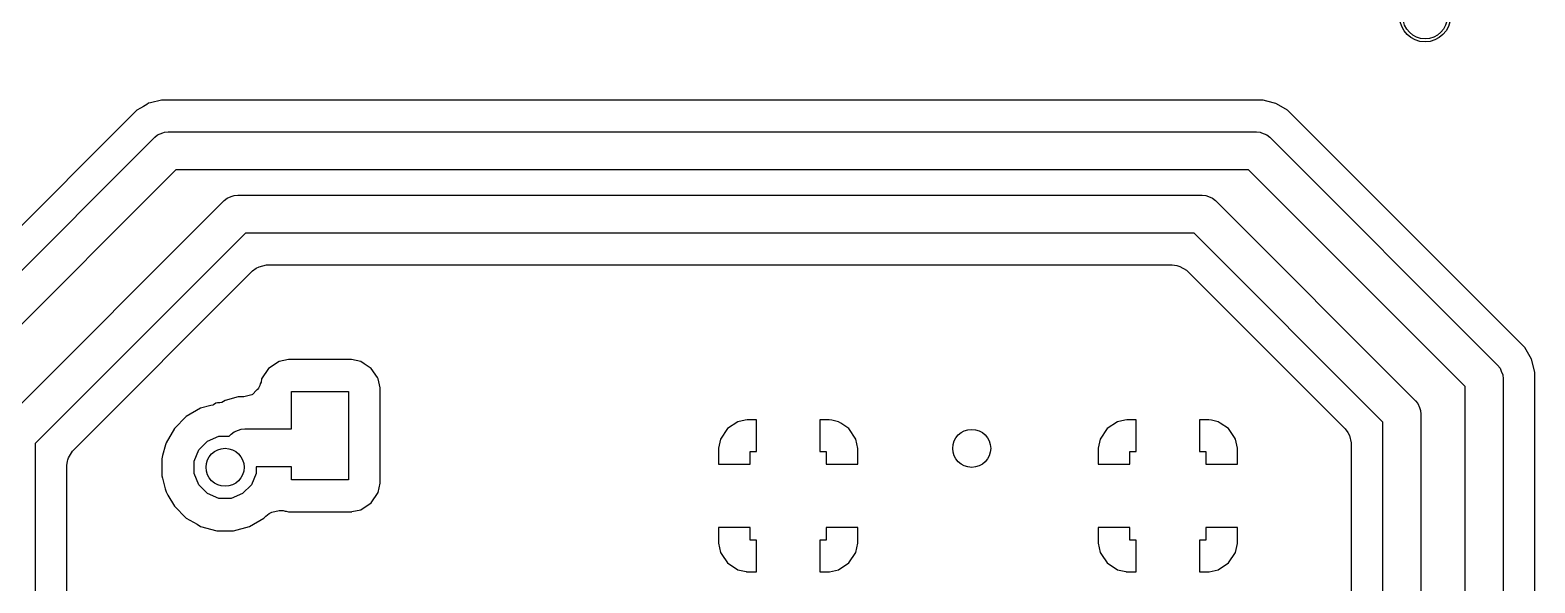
# Model space of a CAD drawing. Header units: inches. Extents: x 0.01 to 5.35, y 0.01 to 3.37.
# Drawn here: x 1.0786 to 1.5467, y 2.1698 to 2.3417 of the extents above; entities that cross this region are included whole.
import ezdxf

# ---------------------------------------------------------------- set-up
doc = ezdxf.new("R2010")
doc.units = ezdxf.units.IN
doc.header["$MEASUREMENT"] = 0
doc.layers.add('BLACK', color=250, linetype='CONTINUOUS')

msp = doc.modelspace()

# ---------------------------------------------------------------- linework, layer by layer
at = {"layer": 'BLACK', "linetype": 'CONTINUOUS'}
for p, q in [((1.11289, 2.31741), (1.11181, 2.31679)), ((1.11384, 2.31796), (1.11289, 2.31741)), ((1.11289, 2.31741), (1.11289, 2.31741)), ((1.11485, 2.31855), (1.11384, 2.31796)), ((1.11384, 2.31796), (1.11384, 2.31796)), ((1.11538, 2.31895), (1.11485, 2.31855)), ((1.11603, 2.31903), (1.11538, 2.31895)), ((1.11942, 2.31994), (1.11603, 2.31903)), ((1.12357, 2.31994), (1.11942, 2.31994)), ((1.11942, 2.31994), (1.11942, 2.31994)), ((1.46215, 2.31994), (1.12357, 2.31994)), ((1.46334, 2.31962), (1.46215, 2.31994)), ((1.46215, 2.31994), (1.46215, 2.31994)), ((1.46616, 2.31887), (1.46334, 2.31962)), ((1.46334, 2.31962), (1.46334, 2.31962)), ((1.46701, 2.31838), (1.46616, 2.31887)), ((1.46976, 2.31679), (1.46701, 2.31838)), ((1.46701, 2.31838), (1.46701, 2.31838)), ((1.46701, 2.31838), (1.46701, 2.31838)), ((1.46701, 2.31838), (1.46701, 2.31838)), ((1.11181, 2.31679), (1.03408, 2.23905)), ((1.11181, 2.31679), (1.11181, 2.31679)), ((1.11181, 2.31679), (1.11181, 2.31679)), ((1.11181, 2.31679), (1.11181, 2.31679)), ((1.54063, 2.24592), (1.46976, 2.31679)), ((1.04252, 2.23355), (1.11732, 2.30835)), ((1.11732, 2.30835), (1.11822, 2.30908)), ((1.11822, 2.30908), (1.11989, 2.30978)), ((1.11989, 2.30978), (1.12034, 2.30997)), ((1.12034, 2.30997), (1.1215, 2.31008)), ((1.1215, 2.31008), (1.46008, 2.31008)), ((1.46008, 2.31008), (1.46123, 2.30997)), ((1.46123, 2.30997), (1.46169, 2.30978)), ((1.46169, 2.30978), (1.46336, 2.30908)), ((1.46336, 2.30908), (1.46425, 2.30835)), ((1.46425, 2.30835), (1.53512, 2.23748)), ((1.12394, 2.29827), (1.0526, 2.22692)), ((1.45763, 2.29827), (1.12394, 2.29827)), ((1.52504, 2.23086), (1.45763, 2.29827)), ((1.13897, 2.28866), (1.13987, 2.2894)), ((1.13987, 2.2894), (1.14112, 2.28992)), ((1.14112, 2.28992), (1.142, 2.29028)), ((1.142, 2.29028), (1.14315, 2.29039)), ((1.14315, 2.29039), (1.44315, 2.29039)), ((1.44315, 2.29039), (1.4443, 2.29028)), ((1.4443, 2.29028), (1.44518, 2.28992)), ((1.44518, 2.28992), (1.44643, 2.2894)), ((1.44643, 2.2894), (1.44732, 2.28866)), ((1.07008, 2.21977), (1.13897, 2.28866)), ((1.44732, 2.28866), (1.50953, 2.22646)), ((1.1456, 2.27858), (1.08016, 2.21314)), ((1.4407, 2.27858), (1.1456, 2.27858)), ((1.49945, 2.21984), (1.4407, 2.27858)), ((1.09174, 2.21078), (1.14775, 2.26679)), ((1.14775, 2.26679), (1.14887, 2.26763)), ((1.14887, 2.26763), (1.14978, 2.26812)), ((1.14978, 2.26812), (1.15212, 2.26872)), ((1.15212, 2.26872), (1.43389, 2.26872)), ((1.43389, 2.26872), (1.43527, 2.26852)), ((1.43527, 2.26852), (1.43626, 2.26823)), ((1.43626, 2.26823), (1.43834, 2.267)), ((1.43834, 2.267), (1.48766, 2.21768)), ((1.54356, 2.24299), (1.54063, 2.24592)), ((1.54564, 2.23939), (1.54356, 2.24299)), ((1.15603, 2.23866), (1.15277, 2.23648)), ((1.15891, 2.23923), (1.15603, 2.23866)), ((1.15603, 2.23866), (1.15603, 2.23866)), ((1.15603, 2.23866), (1.15603, 2.23866)), ((1.17857, 2.23923), (1.15891, 2.23923)), ((1.15891, 2.23923), (1.15891, 2.23923)), ((1.15891, 2.23923), (1.15891, 2.23923)), ((1.18145, 2.23866), (1.17857, 2.23923)), ((1.17857, 2.23923), (1.17857, 2.23923)), ((1.17857, 2.23923), (1.17857, 2.23923)), ((1.18253, 2.23794), (1.18145, 2.23866)), ((1.18145, 2.23866), (1.18145, 2.23866)), ((1.18145, 2.23866), (1.18145, 2.23866)), ((1.18145, 2.23866), (1.18145, 2.23866)), ((1.18145, 2.23866), (1.18145, 2.23866)), ((1.18471, 2.23648), (1.18253, 2.23794)), ((1.54671, 2.23538), (1.54564, 2.23939)), ((1.15059, 2.23322), (1.1504, 2.23224)), ((1.15277, 2.23648), (1.15059, 2.23322)), ((1.15059, 2.23322), (1.15059, 2.23322)), ((1.18659, 2.23366), (1.18471, 2.23648)), ((1.18471, 2.23648), (1.18471, 2.23648)), ((1.1867, 2.2335), (1.18659, 2.23366)), ((1.18689, 2.23322), (1.1867, 2.2335)), ((1.18744, 2.23043), (1.18689, 2.23322)), ((1.18689, 2.23322), (1.18689, 2.23322)), ((1.18689, 2.23322), (1.18689, 2.23322)), ((1.18689, 2.23322), (1.18689, 2.23322)), ((1.53512, 2.23748), (1.53586, 2.23659)), ((1.53586, 2.23659), (1.53623, 2.23568)), ((1.53623, 2.23568), (1.53674, 2.23446)), ((1.53674, 2.23446), (1.53685, 2.23331)), ((1.53685, 2.23331), (1.53685, 2.02512)), ((1.54671, 2.21164), (1.54671, 2.23538)), ((1.54671, 2.23538), (1.54671, 2.23538)), ((1.14904, 2.22976), (1.14774, 2.22841)), ((1.14912, 2.22981), (1.14904, 2.22976)), ((1.14916, 2.22988), (1.14912, 2.22981)), ((1.14965, 2.23039), (1.14916, 2.22988)), ((1.14994, 2.23093), (1.14965, 2.23039)), ((1.15005, 2.23116), (1.14994, 2.23093)), ((1.15013, 2.23173), (1.15005, 2.23116)), ((1.1504, 2.23224), (1.15013, 2.23173)), ((1.15988, 2.21776), (1.15988, 2.22937)), ((1.15988, 2.22937), (1.1776, 2.22937)), ((1.1776, 2.22937), (1.1776, 2.20181)), ((1.18746, 2.23035), (1.18744, 2.23043)), ((1.18746, 2.23034), (1.18746, 2.23035)), ((1.18746, 2.21164), (1.18746, 2.23034)), ((1.18746, 2.23034), (1.18746, 2.23034)), ((1.52504, 2.02268), (1.52504, 2.23086)), ((1.13161, 2.22411), (1.12711, 2.22152)), ((1.13478, 2.22496), (1.13161, 2.22411)), ((1.13161, 2.22411), (1.13161, 2.22411)), ((1.13539, 2.22512), (1.13478, 2.22496)), ((1.13478, 2.22496), (1.13478, 2.22496)), ((1.13566, 2.2252), (1.13539, 2.22512)), ((1.13632, 2.22566), (1.13566, 2.2252)), ((1.13681, 2.22578), (1.13632, 2.22566)), ((1.13762, 2.22578), (1.13681, 2.22578)), ((1.13819, 2.22595), (1.13762, 2.22578)), ((1.13924, 2.22655), (1.13819, 2.22595)), ((1.14325, 2.22763), (1.13924, 2.22655)), ((1.14507, 2.22763), (1.14325, 2.22763)), ((1.14749, 2.22827), (1.14507, 2.22763)), ((1.14774, 2.22841), (1.14749, 2.22827)), ((1.50953, 2.22646), (1.51026, 2.22556)), ((1.51026, 2.22556), (1.51079, 2.22431)), ((1.51079, 2.22431), (1.51115, 2.22343)), ((1.12711, 2.22152), (1.12345, 2.21785)), ((1.12711, 2.22152), (1.12711, 2.22152)), ((1.12711, 2.22152), (1.12711, 2.22152)), ((1.29876, 2.21994), (1.2955, 2.21777)), ((1.30106, 2.2204), (1.29876, 2.21994)), ((1.29876, 2.21994), (1.29876, 2.21994)), ((1.30163, 2.22051), (1.30106, 2.2204)), ((1.30457, 2.22051), (1.30163, 2.22051)), ((1.30163, 2.22051), (1.30163, 2.22051)), ((1.30457, 2.21067), (1.30457, 2.22051)), ((1.32719, 2.22051), (1.32425, 2.22051)), ((1.32425, 2.22051), (1.32425, 2.21067)), ((1.32796, 2.22036), (1.32719, 2.22051)), ((1.32719, 2.22051), (1.32719, 2.22051)), ((1.33006, 2.21994), (1.32796, 2.22036)), ((1.33073, 2.21949), (1.33006, 2.21994)), ((1.33006, 2.21994), (1.33006, 2.21994)), ((1.33332, 2.21777), (1.33073, 2.21949)), ((1.41687, 2.21994), (1.41361, 2.21777)), ((1.41917, 2.2204), (1.41687, 2.21994)), ((1.41687, 2.21994), (1.41687, 2.21994)), ((1.41974, 2.22051), (1.41917, 2.2204)), ((1.42268, 2.22051), (1.41974, 2.22051)), ((1.41974, 2.22051), (1.41974, 2.22051)), ((1.42268, 2.21067), (1.42268, 2.22051)), ((1.4453, 2.22051), (1.44236, 2.22051)), ((1.44236, 2.22051), (1.44236, 2.21067)), ((1.44607, 2.22036), (1.4453, 2.22051)), ((1.4453, 2.22051), (1.4453, 2.22051)), ((1.44817, 2.21994), (1.44607, 2.22036)), ((1.44884, 2.21949), (1.44817, 2.21994)), ((1.44817, 2.21994), (1.44817, 2.21994)), ((1.45143, 2.21777), (1.44884, 2.21949)), ((1.49945, 2.00693), (1.49945, 2.21984)), ((1.51115, 2.22343), (1.51126, 2.22228)), ((1.51126, 2.22228), (1.51126, 2.00938)), ((1.12344, 2.21785), (1.12085, 2.21335)), ((1.12345, 2.21785), (1.12344, 2.21785)), ((1.12344, 2.21785), (1.12344, 2.21785)), ((1.13374, 2.21393), (1.13729, 2.2154)), ((1.13729, 2.2154), (1.14051, 2.2154)), ((1.14051, 2.2154), (1.14115, 2.21603)), ((1.14115, 2.21603), (1.14204, 2.21677)), ((1.14204, 2.21677), (1.14344, 2.21735)), ((1.14344, 2.21735), (1.14417, 2.21765)), ((1.14417, 2.21765), (1.14532, 2.21776)), ((1.14532, 2.21776), (1.15988, 2.21776)), ((1.29333, 2.21451), (1.29276, 2.21168)), ((1.2955, 2.21777), (1.29333, 2.21451)), ((1.29333, 2.21451), (1.29333, 2.21451)), ((1.33549, 2.21451), (1.33332, 2.21777)), ((1.33606, 2.21164), (1.33549, 2.21451)), ((1.33549, 2.21451), (1.33549, 2.21451)), ((1.41144, 2.21451), (1.41087, 2.21168)), ((1.41361, 2.21777), (1.41144, 2.21451)), ((1.41144, 2.21451), (1.41144, 2.21451)), ((1.45329, 2.21497), (1.45143, 2.21777)), ((1.4536, 2.21451), (1.45329, 2.21497)), ((1.45416, 2.21173), (1.4536, 2.21451)), ((1.4536, 2.21451), (1.4536, 2.21451)), ((1.48766, 2.21768), (1.48849, 2.21657)), ((1.48849, 2.21657), (1.48899, 2.21566)), ((1.48899, 2.21566), (1.48959, 2.21332)), ((1.08016, 2.21314), (1.08016, 2.06155)), ((1.09051, 2.2087), (1.09174, 2.21078)), ((1.12068, 2.2127), (1.11979, 2.20939)), ((1.12085, 2.21335), (1.12068, 2.2127)), ((1.12085, 2.21335), (1.12085, 2.21335)), ((1.12085, 2.21335), (1.12085, 2.21335)), ((1.12085, 2.21335), (1.12085, 2.21335)), ((1.12956, 2.20767), (1.13103, 2.21122)), ((1.13103, 2.21122), (1.13374, 2.21393)), ((1.18746, 2.20084), (1.18746, 2.21164)), ((1.29276, 2.21168), (1.29276, 2.21164)), ((1.29276, 2.21164), (1.29276, 2.20673)), ((1.3026, 2.20673), (1.3026, 2.21067)), ((1.3026, 2.21067), (1.30457, 2.21067)), ((1.32425, 2.21067), (1.32622, 2.21067)), ((1.32622, 2.21067), (1.32622, 2.20673)), ((1.33606, 2.20673), (1.33606, 2.21164)), ((1.33606, 2.21164), (1.33606, 2.21164)), ((1.41087, 2.21168), (1.41087, 2.21164)), ((1.41087, 2.21164), (1.41087, 2.20673)), ((1.42071, 2.20673), (1.42071, 2.21067)), ((1.42071, 2.21067), (1.42268, 2.21067)), ((1.44236, 2.21067), (1.44433, 2.21067)), ((1.44433, 2.21067), (1.44433, 2.20673)), ((1.45417, 2.21165), (1.45416, 2.21173)), ((1.45417, 2.20673), (1.45417, 2.21165)), ((1.48959, 2.21332), (1.48959, 2.08417)), ((1.54671, 2.18214), (1.54671, 2.21164)), ((1.09002, 2.20634), (1.09022, 2.20771)), ((1.09002, 2.18214), (1.09002, 2.20634)), ((1.09022, 2.20771), (1.09033, 2.2081)), ((1.09033, 2.2081), (1.0904, 2.20834)), ((1.0904, 2.20834), (1.09051, 2.2087)), ((1.11979, 2.20939), (1.11951, 2.20834)), ((1.11951, 2.20834), (1.11951, 2.20834)), ((1.11951, 2.20834), (1.11951, 2.20315)), ((1.11951, 2.20834), (1.11951, 2.20834)), ((1.11979, 2.20939), (1.11979, 2.20939)), ((1.12956, 2.20383), (1.12956, 2.20767)), ((1.15988, 2.20595), (1.14887, 2.20595)), ((1.14887, 2.20595), (1.14887, 2.20383)), ((1.15988, 2.20181), (1.15988, 2.20595)), ((1.29276, 2.20673), (1.3026, 2.20673)), ((1.32622, 2.20673), (1.33606, 2.20673)), ((1.41087, 2.20673), (1.42071, 2.20673)), ((1.44433, 2.20673), (1.45417, 2.20673)), ((1.11951, 2.20315), (1.11973, 2.20233)), ((1.11973, 2.20233), (1.11973, 2.20233)), ((1.11973, 2.20233), (1.12061, 2.19906)), ((1.13103, 2.20028), (1.12956, 2.20383)), ((1.14887, 2.20383), (1.1474, 2.20028)), ((1.1776, 2.20181), (1.15988, 2.20181)), ((1.18689, 2.19796), (1.18746, 2.20084)), ((1.12061, 2.19906), (1.12085, 2.19814)), ((1.12085, 2.19814), (1.12143, 2.19714)), ((1.12143, 2.19714), (1.12344, 2.19365)), ((1.13374, 2.19756), (1.13103, 2.20028)), ((1.13729, 2.19609), (1.13374, 2.19756)), ((1.14113, 2.19609), (1.13729, 2.19609)), ((1.14468, 2.19756), (1.14113, 2.19609)), ((1.1474, 2.20028), (1.14468, 2.19756)), ((1.18471, 2.1947), (1.18689, 2.19796)), ((1.12344, 2.19365), (1.12711, 2.18998)), ((1.15187, 2.19054), (1.15298, 2.19137)), ((1.15298, 2.19137), (1.15371, 2.19177)), ((1.15371, 2.19177), (1.15601, 2.19237)), ((1.15601, 2.19237), (1.15627, 2.19237)), ((1.15627, 2.19237), (1.15727, 2.19228)), ((1.15727, 2.19228), (1.15793, 2.19214)), ((1.15793, 2.19214), (1.15793, 2.19214)), ((1.15793, 2.19214), (1.15793, 2.19214)), ((1.15793, 2.19214), (1.15825, 2.19208)), ((1.15825, 2.19208), (1.15891, 2.19195)), ((1.15891, 2.19195), (1.17857, 2.19195)), ((1.17857, 2.19195), (1.17862, 2.19195)), ((1.17862, 2.19195), (1.17869, 2.19197)), ((1.17869, 2.19197), (1.18145, 2.19252)), ((1.18145, 2.19252), (1.18471, 2.1947)), ((1.12711, 2.18998), (1.13049, 2.18803)), ((1.13049, 2.18803), (1.13161, 2.18739)), ((1.13161, 2.18739), (1.13161, 2.18739)), ((1.13161, 2.18739), (1.13662, 2.18604)), ((1.14181, 2.18604), (1.14682, 2.18739)), ((1.14682, 2.18739), (1.15131, 2.18998)), ((1.15131, 2.18998), (1.15187, 2.19054)), ((1.3026, 2.18705), (1.29276, 2.18705)), ((1.29276, 2.18705), (1.29276, 2.18214)), ((1.3026, 2.18311), (1.3026, 2.18705)), ((1.33603, 2.18705), (1.32622, 2.18705)), ((1.32622, 2.18705), (1.32622, 2.18311)), ((1.33606, 2.18705), (1.33603, 2.18705)), ((1.33606, 2.18214), (1.33606, 2.18705)), ((1.42071, 2.18705), (1.41087, 2.18705)), ((1.41087, 2.18705), (1.41087, 2.18214)), ((1.42071, 2.18311), (1.42071, 2.18705)), ((1.45417, 2.18705), (1.44433, 2.18705)), ((1.44433, 2.18705), (1.44433, 2.18311)), ((1.45417, 2.18213), (1.45417, 2.18705)), ((1.09002, 2.1221), (1.09002, 2.18214)), ((1.13662, 2.18604), (1.13662, 2.18604)), ((1.13662, 2.18604), (1.14181, 2.18604)), ((1.14181, 2.18604), (1.14181, 2.18604)), ((1.29276, 2.18214), (1.29303, 2.18076)), ((1.30457, 2.18311), (1.3026, 2.18311)), ((1.30457, 2.17327), (1.30457, 2.18311)), ((1.32622, 2.18311), (1.32425, 2.18311)), ((1.32425, 2.18311), (1.32425, 2.17327)), ((1.33549, 2.17927), (1.33606, 2.18214)), ((1.33606, 2.18214), (1.33606, 2.18214)), ((1.33606, 2.18214), (1.33606, 2.18214)), ((1.41087, 2.18214), (1.41114, 2.18076)), ((1.42268, 2.18311), (1.42071, 2.18311)), ((1.42268, 2.17327), (1.42268, 2.18311)), ((1.44433, 2.18311), (1.44236, 2.18311)), ((1.44236, 2.18311), (1.44236, 2.17327)), ((1.4536, 2.17927), (1.45416, 2.18205)), ((1.45416, 2.18205), (1.45417, 2.18213)), ((1.54671, 2.03164), (1.54671, 2.18214)), ((1.29303, 2.18076), (1.29332, 2.17929)), ((1.29332, 2.17929), (1.29333, 2.17927)), ((1.29333, 2.17927), (1.29333, 2.17927)), ((1.29333, 2.17927), (1.29372, 2.17867)), ((1.29372, 2.17867), (1.2955, 2.17601)), ((1.33332, 2.17601), (1.33549, 2.17927)), ((1.33549, 2.17927), (1.33549, 2.17927)), ((1.41114, 2.18076), (1.41143, 2.17929)), ((1.41143, 2.17929), (1.41144, 2.17927)), ((1.41144, 2.17927), (1.41144, 2.17927)), ((1.41144, 2.17927), (1.41184, 2.17867)), ((1.41184, 2.17867), (1.41361, 2.17601)), ((1.45143, 2.17601), (1.4536, 2.17927)), ((1.4536, 2.17927), (1.4536, 2.17927)), ((1.2955, 2.17601), (1.29876, 2.17384)), ((1.29876, 2.17384), (1.29876, 2.17384)), ((1.29876, 2.17384), (1.30133, 2.17333)), ((1.30133, 2.17333), (1.30144, 2.1733)), ((1.30144, 2.1733), (1.30163, 2.17327)), ((1.30163, 2.17327), (1.30163, 2.17327)), ((1.30163, 2.17327), (1.30457, 2.17327)), ((1.32425, 2.17327), (1.32719, 2.17327)), ((1.32719, 2.17327), (1.3272, 2.17327)), ((1.3272, 2.17327), (1.32728, 2.17328)), ((1.32728, 2.17328), (1.33006, 2.17384)), ((1.33006, 2.17384), (1.33332, 2.17601)), ((1.33006, 2.17384), (1.33006, 2.17384)), ((1.41361, 2.17601), (1.41687, 2.17384)), ((1.41687, 2.17384), (1.41687, 2.17384)), ((1.41687, 2.17384), (1.41944, 2.17333)), ((1.41944, 2.17333), (1.41955, 2.1733)), ((1.41955, 2.1733), (1.41974, 2.17327)), ((1.41974, 2.17327), (1.41974, 2.17327)), ((1.41974, 2.17327), (1.42268, 2.17327)), ((1.44236, 2.17327), (1.4453, 2.17327)), ((1.4453, 2.17327), (1.44531, 2.17327)), ((1.44531, 2.17327), (1.44539, 2.17328)), ((1.44539, 2.17328), (1.44817, 2.17384)), ((1.44817, 2.17384), (1.45143, 2.17601)), ((1.44817, 2.17384), (1.44817, 2.17384))]:
    msp.add_line(p, q, dxfattribs=at)
at = {"layer": 'BLACK'}
for centre, radius in [((1.51254, 2.34586), 0.00787), ((1.3715, 2.21165), 0.00591), ((1.13921, 2.20575), 0.00591)]:
    msp.add_circle(centre, radius, dxfattribs=at)
at = {"layer": 'WHITE'}
for centre, radius in [((1.51254, 2.34586), 0.00689), ((1.3715, 2.21165), 0.00591), ((1.13921, 2.20575), 0.00591)]:
    msp.add_circle(centre, radius, dxfattribs=at)

doc.saveas('drawing.dxf')
